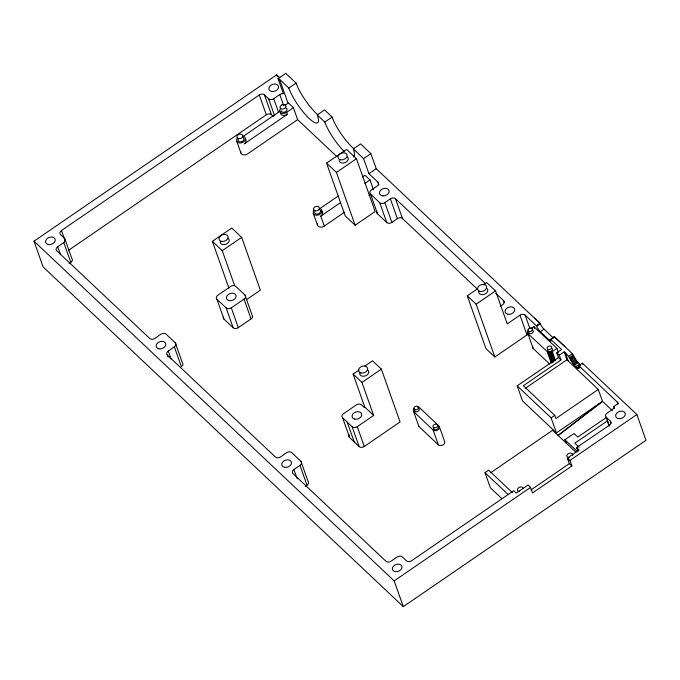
<?xml version="1.0" encoding="UTF-8"?>
<svg xmlns="http://www.w3.org/2000/svg" width="680" height="680" viewBox="0 0 680 680"><rect width="100%" height="100%" fill="white"/><g stroke="black" fill="none" stroke-linecap="round" stroke-linejoin="round"><path stroke-width="1.02" d="M607.248 419.934L608.948 425.654M558 435.438L602.505 401.344L598.289 389.453L566.942 359.788L564.137 351.857L559.283 355.19L560.966 359.941L523.345 385.721L554.752 415.352L555.875 418.523L598.289 389.453M558.144 435.523L602.505 401.344L612.263 410.55M568.76 356.235L572.407 353.727L576.649 361.029L580.669 365.219L577.031 367.727C571.226 363.596 570.01 355.835 564.137 351.857M569.389 357.714L573.027 355.215M569.891 358.666L573.538 356.167M570.401 359.618L574.039 357.119M571.013 360.613L574.659 358.113M571.634 361.607L575.271 359.1M572.322 362.567L575.96 360.069M573.01 363.528L576.649 361.029M573.716 364.403L577.362 361.896M574.43 365.271L578.068 362.763M575.798 366.699L579.445 364.2M577.031 367.727L578.74 368.313L578.774 365.67L582.412 363.171L636.88 414.545L646 440.3L403.291 606.637L43.12 266.925L34 241.171L276.709 74.834L279.743 77.69M577.533 367.999L579.717 366.495M578.034 368.271L579.487 367.268M578.383 368.288L579.844 367.293M490.646 472.77L552.619 430.27L575.884 452.208M69.071 263.585L70.805 262.395L63.784 242.581A3.791 2.728 -19.5 0 0 64.728 238.527L60.537 234.583A3.791 2.728 -19.5 0 1 61.472 230.528L259.284 94.962A3.791 2.728 -19.5 0 1 264.409 94.852L268.6 98.804A3.791 2.728 -19.5 0 0 273.725 98.702L279.795 94.546A3.791 2.728 -19.5 0 1 282.548 93.653L283.381 93.721L278.043 78.659L285.778 73.364L296.072 83.087A25.763 6.196 55.6 0 0 317.73 114.673M278.043 78.659L279.591 79.382L288.804 88.069L296.072 83.087M182.308 362.627L175.287 342.813L166.073 334.118A3.791 2.728 -19.5 0 0 160.947 334.228C157.76 335.521 153.637 341.666 149.753 338.487L56.78 250.792A3.791 2.728 -19.5 0 1 57.715 246.738L63.784 242.581M68.493 250.342L266.297 114.775A3.791 2.728 -19.5 0 1 271.43 114.665L273.522 116.645M284.997 105.298L288.379 102.978L293.411 107.721L297.619 119.612L336.863 156.621M243.474 136.221L279.726 111.376M280.755 108.349A4.547 3.272 -19.5 0 0 280.84 112.778A4.547 3.272 -19.5 0 0 286.637 112.361L293.411 107.721M286.637 112.361L287.334 114.342L244.188 143.913A4.547 3.272 -19.5 0 0 245.31 139.052M297.619 119.612L247.69 153.825A4.547 3.272 -19.5 0 1 242.777 154.666A4.547 3.272 -19.5 0 1 240.83 151.546M288.804 88.069A25.763 6.196 55.6 0 0 309.009 118.345A25.763 6.196 55.6 0 0 317.279 114.928L324.564 109.939L332.103 117.053A25.763 6.196 55.6 0 0 353.762 148.631M317.279 114.928L324.819 122.043L332.103 117.053M228.948 288.175L212.364 241.349L231.786 228.038L241.672 237.362L260.363 290.164L246.857 299.421M326.536 163.098L346.562 149.379L356.447 158.703L375.148 211.506L355.122 225.225L345.236 215.908L326.536 163.098L336.421 172.422L355.122 225.225M353.345 156.876A25.763 6.196 55.6 0 0 353.302 148.903L360.578 143.913L370.88 153.629L376.219 168.691L540.26 323.578A4.734 1.139 55.6 0 0 543.975 329.137L552.976 337.628A4.734 1.139 55.6 0 0 553.308 337.926M234.6 285.541L222.25 250.665L241.672 237.362M336.421 172.422L356.447 158.703M378.947 185.105L377.893 182.13L368.934 173.68L363.604 158.619L370.88 153.629M362.431 176.962L364.973 175.219L369.997 179.962L373.507 189.864M368.934 173.68L376.219 168.691M319.2 209.049L338.19 196.035M364.922 183.439L369.997 179.962M317.416 223.779A4.547 3.272 -19.5 0 0 319.37 226.907A4.547 3.272 -19.5 0 0 324.284 226.066L320.773 216.155L340.629 202.555M324.284 226.066L344.428 212.254M368.951 195.449L370.702 194.25M168.045 357.059L167.339 355.079A3.791 2.728 -19.5 0 1 168.283 351.024L174.352 346.868A3.791 2.728 -19.5 0 0 175.287 342.813M216.945 299.26L226.159 307.947A3.791 2.728 -19.5 0 0 231.285 307.844L244.026 299.106A3.791 2.728 -19.5 0 0 244.97 295.052L235.756 286.365A3.791 2.728 -19.5 0 0 230.63 286.467L217.889 295.205A3.791 2.728 -19.5 0 0 216.945 299.26L223.966 319.073L233.18 327.76A3.791 2.728 -19.5 0 0 238.306 327.658L251.048 318.928A3.791 2.728 -19.5 0 0 251.982 314.874L244.97 295.052M377.893 182.13A3.791 2.728 -19.5 0 1 376.958 186.184L371.442 189.966A3.791 2.728 -19.5 0 0 370.506 194.021L379.729 202.7A3.791 2.728 -19.5 0 0 384.854 202.597L390.363 198.823A3.791 2.728 -19.5 0 1 395.488 198.721L485.784 283.892M370.506 194.021L377.519 213.834L386.741 222.513A3.791 2.728 -19.5 0 0 391.875 222.411L397.375 218.637A3.791 2.728 -19.5 0 1 402.5 218.535L477.368 289.144M364.795 407.082L364.2 407.481L361.42 404.855A3.791 2.728 -19.5 0 0 356.295 404.957L343.527 413.703A3.791 2.728 -19.5 0 0 342.584 417.758L352.138 426.768A3.791 2.728 -19.5 0 0 357.263 426.666L373.643 415.438L364.795 407.082L353.107 374.094L359.014 370.039M364.93 365.993L372.521 360.782L381.378 369.138L400.078 421.94L364.284 446.479A3.791 2.728 -19.5 0 1 359.15 446.581L349.605 437.571L342.584 417.758M528.785 334.186A3.791 2.728 -19.5 0 0 526.991 334.959L494.836 357L485.979 348.653L467.279 295.843L477.411 288.906M483.318 284.852L486.693 282.54L495.55 290.896L507.229 323.884L519.979 315.146A3.791 2.728 -19.5 0 1 525.104 315.044L536.596 326.085A4.734 1.139 55.6 0 0 540.311 331.653L549.312 340.144A4.734 1.139 55.6 0 0 550.834 339.515L561.62 349.486L556.767 352.818L558.45 357.57L560.966 359.941M373.643 415.438L361.964 382.44L381.378 369.138M494.836 357L476.136 304.198L495.55 290.896M500.259 306.289L502.596 304.691A3.791 2.728 -19.5 0 0 503.54 300.637L495.822 293.352M578.774 365.67L618.519 403.249L613.726 406.538L614.542 407.303L613.879 408.365L607.096 413.125A3.791 2.728 -19.5 0 0 606.152 417.18L610.342 421.132A3.791 2.728 -19.5 0 1 609.399 425.187L576.615 447.618L579.148 450.015L567.375 458.082L569.891 460.454L571.854 465.995L532.534 492.949L530.57 487.398L528.062 485.027L516.29 493.094L513.757 490.705L411.596 560.754A3.791 2.728 -19.5 0 1 406.47 560.856L402.279 556.903A3.791 2.728 -19.5 0 0 397.154 557.013L391.085 561.17A3.791 2.728 -19.5 0 1 385.959 561.272L292.978 473.586A3.791 2.728 -19.5 0 1 293.922 469.531L299.99 465.366A3.791 2.728 -19.5 0 0 300.925 461.312L291.72 452.625A3.791 2.728 -19.5 0 0 286.586 452.727C283.399 454.027 279.276 460.173 275.392 456.994L167.339 355.079M531.548 328.125L533.817 326.57L556.92 348.355L558.322 352.317M536.494 325.788L540.149 323.289M536.545 325.941L540.209 323.425L534.641 318.096M536.596 326.085L540.26 323.578M305.269 486.37L307.003 485.18A3.791 2.728 -19.5 0 0 307.947 481.125L300.925 461.312M540.311 331.653L543.975 329.137M549.312 340.144L554.37 336.702L572.407 353.727M550.783 339.371L554.446 336.855L564.952 346.69M551.565 339.014L554.37 336.702M528.53 330.208A3.638 2.618 -19.5 0 0 527.85 333.557L547.969 352.3L551.48 352.027L556.92 348.355M598.918 403.793L556.444 432.905L522.52 400.911L517.191 385.849L558.45 357.57M525.334 388.297L566.942 359.788M556.444 432.905L551.115 417.843L554.752 415.352M501.831 498.585L490.348 487.747L485.01 472.693L488.656 470.194L512.38 492.575M605.787 417.885L577.788 437.079L574.022 433.517L564.893 439.739L566.024 442.91M607.283 420.954L574.838 443.181L579.096 447.21M403.291 606.637L394.171 580.881L530.57 487.398M569.891 460.454L636.88 414.545M530.902 489.974L569.347 463.624L567.375 458.082M353.302 148.903L363.604 158.619M556.767 352.818L559.283 355.19M527.85 333.557L533.12 348.415L549.567 363.953M467.279 295.843L476.136 304.198M517.191 385.849L551.115 417.843M564.893 439.739L577.558 451.673M569.347 463.624L571.854 465.995M485.01 472.693L507.986 494.36M439.314 426.513L444.575 441.379A3.638 2.618 -19.5 0 1 442.884 444.958A3.638 2.618 -19.5 0 1 438.353 444.839L433.092 429.981L413.993 411.969A3.638 2.618 -19.5 0 1 414.179 408.663M438.353 444.839L419.254 426.827A3.638 2.618 -19.5 0 1 418.633 425.62M212.364 241.349L222.25 250.665M353.107 374.094L361.964 382.44M34 241.171L394.171 580.881M617.262 402.075L617.967 404.056M613.726 406.538L614.397 408.442M610.342 421.132L611.048 423.113M606.152 417.18L609.314 426.096M565.394 353.048L568.2 360.969M552.27 351.543L555.433 360.459M551.48 352.027L554.642 360.944M550.596 352.368L553.75 361.284M549.669 352.529L553.18 362.44M548.777 352.503L552.288 362.414M547.969 352.3L551.828 363.197M547.298 351.917L551.157 362.814M533.817 326.57L534.523 328.55M576.615 447.618L577.966 451.427M525.104 315.044L530.017 328.916M519.979 315.146L526.991 334.959M503.54 300.637L504.237 302.617M395.488 198.721L402.5 218.535M390.363 198.823L397.375 218.637M384.854 202.597L391.875 222.411M379.729 202.7L386.741 222.513M413.567 411.409L418.829 426.275M279.591 79.382L288.056 103.292M276.709 74.834L277.406 76.814M279.795 94.546L283.653 105.442M273.725 98.702L278.639 112.574M313.395 213.605L317.602 225.488M268.6 98.804L274.558 115.651M264.409 94.852L271.43 114.665M259.284 94.962L266.297 114.775M357.263 426.666L364.284 446.479M352.138 426.768L359.15 446.581M347.191 422.101L354.212 441.915M236.801 141.363L241.009 153.255M244.026 299.106L251.048 318.928M299.99 465.366L307.003 485.18M293.922 469.531L297.083 478.448M231.285 307.844L238.306 327.658M226.159 307.947L233.18 327.76M174.352 346.868L181.364 366.681A3.791 2.728 -19.5 0 0 182.742 363.205M168.283 351.024L171.088 358.947M65.076 239.522L71.74 258.341A3.791 2.728 -19.5 0 1 70.805 262.395M61.472 230.528L65.331 241.425M57.715 246.738L60.52 254.668M582.412 363.171L582.735 364.37M377.519 213.834A3.791 2.728 -19.5 0 1 376.924 211.828M349.605 437.571A3.791 2.728 -19.5 0 1 349.308 434.826M223.966 319.073A3.791 2.728 -19.5 0 1 223.371 317.067M437.521 426.36A2.422 1.751 -19.5 0 1 436.781 429.539A2.422 1.751 -19.5 0 1 433.67 428.017M418.472 408.374A2.422 1.751 -19.5 0 1 418.778 410.737A2.422 1.751 -19.5 0 1 415.642 411.68A2.422 1.751 -19.5 0 1 414.791 409.479M532.908 330.446A2.422 1.751 -19.5 0 1 531.462 333.455A2.422 1.751 -19.5 0 1 528.64 331.823M531.972 329.995A2.422 1.751 -19.5 0 1 532.491 330.166M551.871 348.347A2.422 1.751 -19.5 0 1 550.774 351.39A2.422 1.751 -19.5 0 1 547.715 350.013M568.931 460.538A3.034 2.184 -19.5 0 1 568.438 460.164M568.115 459.68A3.034 2.184 -19.5 0 1 568.055 458.533M519.129 491.495A3.034 2.184 -19.5 0 1 518.712 487.679A3.034 2.184 -19.5 0 1 523.328 488.614M569.16 457.691A3.034 2.184 -19.5 0 1 566.933 455.362A3.034 2.184 -19.5 0 1 570.461 453.101A3.034 2.184 -19.5 0 1 572.688 455.43M533.12 348.415A3.638 2.618 -19.5 0 1 532.84 346.409M433.092 429.981A3.638 2.618 -19.5 0 0 438.022 429.853A3.638 2.618 -19.5 0 0 438.889 425.96L419.789 407.949A3.638 2.618 -19.5 0 0 417.503 407.209M227.97 238.161A4.7 3.383 -19.5 0 1 226.338 244.069A4.7 3.383 -19.5 0 1 220.107 241.757M347.463 156.944A4.7 3.383 -19.5 0 1 345.236 162.554A4.7 3.383 -19.5 0 1 339.142 160.531M486.208 288.014A4.7 3.383 -19.5 0 1 484.781 294.176A4.7 3.383 -19.5 0 1 478.745 291.236M367.387 369.699A4.7 3.383 -19.5 0 1 365.491 375.853A4.7 3.383 -19.5 0 1 359.779 372.589M344.403 151.716A25.763 6.196 55.6 0 1 324.819 122.043M242.871 136.221A4.547 3.272 -19.5 0 1 244.783 140.658A4.547 3.272 -19.5 0 1 238.408 142.724A4.547 3.272 -19.5 0 1 237.6 137.921M242.879 137.547A3.034 2.184 -19.5 0 1 243.372 140.48A3.034 2.184 -19.5 0 1 239.479 141.737A3.034 2.184 -19.5 0 1 238.306 139.026M319.455 208.463A4.547 3.272 -19.5 0 1 321.376 212.899A4.547 3.272 -19.5 0 1 315.001 214.956A4.547 3.272 -19.5 0 1 314.194 210.162M287.334 114.342A4.547 3.272 -19.5 0 1 282.421 115.183A4.547 3.272 -19.5 0 1 280.475 112.064M285.974 107.95A3.034 2.184 -19.5 0 1 285.863 111.529L285.183 111.911A3.034 2.184 -19.5 0 1 281.188 110.704M321.13 210.766A4.547 3.272 -19.5 0 1 320.773 216.155M319.991 210.145A3.034 2.184 -19.5 0 1 318.18 213.903A3.034 2.184 -19.5 0 1 314.661 211.862M554.498 337.008A4.734 1.139 55.6 0 1 554.693 337.722M281.936 104.898L281.265 105.29A3.034 2.184 -19.5 0 0 280.415 108.307A3.034 2.184 -19.5 0 0 284.061 108.74L284.741 108.358A3.034 2.184 -19.5 0 0 285.591 105.332A3.034 2.184 -19.5 0 0 281.936 104.898M548.556 349.622A2.422 1.751 -19.5 0 0 551.684 347.123A2.422 1.751 -19.5 0 0 547.842 346.673A2.422 1.751 -19.5 0 0 548.556 349.622M529.252 331.585A2.422 1.751 -19.5 0 0 532.619 329.273A2.422 1.751 -19.5 0 0 528.921 328.534A2.422 1.751 -19.5 0 0 529.252 331.585M434.274 427.771A2.422 1.751 -19.5 0 0 437.639 425.467A2.422 1.751 -19.5 0 0 433.95 424.728A2.422 1.751 -19.5 0 0 434.274 427.771M415.115 409.751A2.422 1.751 -19.5 0 0 418.548 407.507A2.422 1.751 -19.5 0 0 414.911 406.674A2.422 1.751 -19.5 0 0 415.115 409.751M480.165 291.431A4.7 3.383 -19.5 0 0 486.676 286.96A4.7 3.383 -19.5 0 0 479.527 285.524A4.7 3.383 -19.5 0 0 480.165 291.431M340.612 159.808A4.7 3.383 -19.5 0 0 347.131 155.346A4.7 3.383 -19.5 0 0 339.983 153.901A4.7 3.383 -19.5 0 0 340.612 159.808M360.893 372.946A4.7 3.383 -19.5 0 0 367.668 368.738A4.7 3.383 -19.5 0 0 360.731 366.945A4.7 3.383 -19.5 0 0 360.893 372.946M222.275 241.468A4.7 3.383 -19.5 0 0 227.987 236.385A4.7 3.383 -19.5 0 0 220.388 235.917A4.7 3.383 -19.5 0 0 222.275 241.468M618.384 418.557A4.998 3.604 -19.5 0 0 625.319 413.797A4.998 3.604 -19.5 0 0 617.703 412.267A4.998 3.604 -19.5 0 0 618.384 418.557M238.587 138.626A3.034 2.184 -19.5 0 0 242.785 135.745A3.034 2.184 -19.5 0 0 238.17 134.819A3.034 2.184 -19.5 0 0 238.587 138.626M315.172 210.868A3.034 2.184 -19.5 0 0 319.379 207.987A3.034 2.184 -19.5 0 0 314.764 207.052A3.034 2.184 -19.5 0 0 315.172 210.868M507.594 314.219A4.998 3.604 -19.5 0 0 514.769 309.706A4.998 3.604 -19.5 0 0 507.356 307.844A4.998 3.604 -19.5 0 0 507.594 314.219M382.916 195.865A4.998 3.604 -19.5 0 0 388.986 190.442A4.998 3.604 -19.5 0 0 380.894 189.958A4.998 3.604 -19.5 0 0 382.916 195.865M271.618 91.485A4.998 3.604 -19.5 0 0 278.553 86.734A4.998 3.604 -19.5 0 0 270.938 85.195A4.998 3.604 -19.5 0 0 271.618 91.485M48.322 244.519A4.998 3.604 -19.5 0 0 55.259 239.768A4.998 3.604 -19.5 0 0 47.642 238.229A4.998 3.604 -19.5 0 0 48.322 244.519M158.882 348.815A5.024 3.621 -19.5 0 0 165.844 344.046A5.024 3.621 -19.5 0 0 158.202 342.507A5.024 3.621 -19.5 0 0 158.882 348.815M284.529 467.304A4.998 3.604 -19.5 0 0 291.465 462.553A4.998 3.604 -19.5 0 0 283.849 461.014A4.998 3.604 -19.5 0 0 284.529 467.304M395.089 571.582A4.998 3.604 -19.5 0 0 402.024 566.831A4.998 3.604 -19.5 0 0 394.417 565.301A4.998 3.604 -19.5 0 0 395.089 571.582M354.815 419.135A4.998 3.604 -19.5 0 0 361.751 414.375A4.998 3.604 -19.5 0 0 354.135 412.845A4.998 3.604 -19.5 0 0 354.815 419.135M229.177 300.628A4.998 3.604 -19.5 0 0 236.113 295.876A4.998 3.604 -19.5 0 0 228.497 294.338A4.998 3.604 -19.5 0 0 229.177 300.628"/></g></svg>
